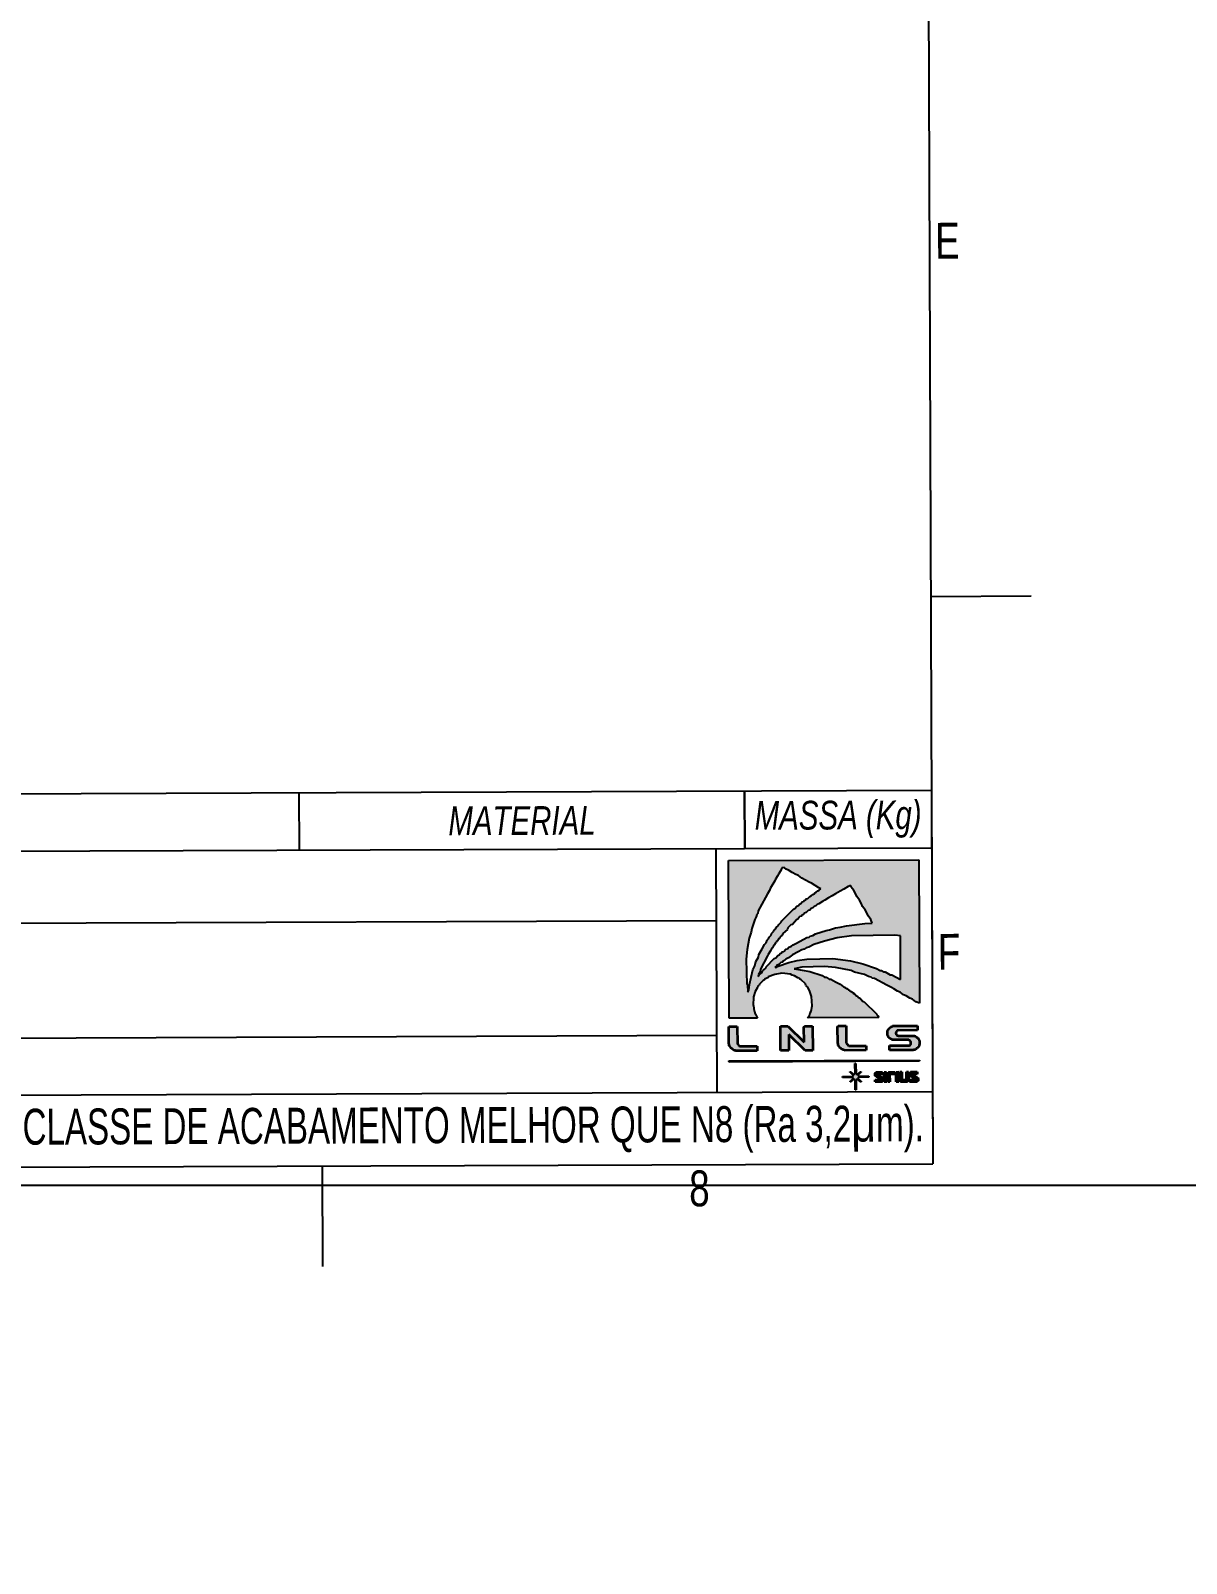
# Model space of a CAD drawing. Header units: millimetres. Extents: x -605 to 8012, y -2292 to 5879.
# Drawn here: x 5875 to 6277, y 1131 to 1665 of the extents above; entities that cross this region are included whole.
import ezdxf
from ezdxf.enums import TextEntityAlignment as Align

# ---------------------------------------------------------------- set-up
doc = ezdxf.new("R2010")
doc.units = ezdxf.units.MM
doc.header["$LTSCALE"] = 5
doc.layers.get('0').update_dxf_attribs({"lineweight": 25})
doc.layers.add('Arestas Tangenstes Visíveis', color=7, linetype='Continuous', lineweight=35)
doc.layers.add('Legenda', color=7, linetype='Continuous', lineweight=25)
for name, color, linetype, lineweight, true_color in [('Dimensão', 7, 'Continuous', 18, 0x006400), ('Legenda Texto', 7, 'Continuous', 25, 0x000080), ('LNLS', 7, 'Continuous', 25, 0x0077bb), ('LNLS-SIRIUS', 9, 'Continuous', 25, 0x808080), ('Texto', 1, 'Continuous', 30, 0xff0000)]:
    doc.layers.add(name, color=color, linetype=linetype, lineweight=lineweight, true_color=true_color)
doc.styles.get("Standard").update_dxf_attribs({"font": 'SwissCL.ttf'})
doc.styles.add('Texto_1_5 - LNLS', font='SwissCL.ttf')
doc.styles.add('Texto_2_5 - LNLS', font='SwissCL.ttf')
doc.styles.add('Texto_2_5_COTA - LNLS', font='SwissCLI.ttf')
doc.styles.add('Texto_4 - LNLS', font='SwissCL.ttf', dxfattribs={"width": 0.85})
doc.dimstyles.new('PADRAO-LNLS', dxfattribs={"dimscale": 5, "dimtxt": 2.5, "dimasz": 2.5, "dimexe": 1, "dimexo": 1, "dimgap": 0.25, "dimtad": 1, "dimdec": 1, "dimrnd": 1e-08, "dimzin": 0, "dimtxsty": 'Texto_2_5_COTA - LNLS', "dimcen": 0.09, "dimdle": 4, "dimclrd": 98, "dimclre": 98, "dimclrt": 1, "dimadec": 1, "dimazin": 0, "dimtfac": 0.6, "dimtdec": 3, "dimtmove": 0, "dimatfit": 3, "dimfxl": 1, "dimtolj": 1, "dimtzin": 0, "dimlwd": 15, "dimlwe": 15, "dimarcsym": 0})

# ---------------------------------------------------------------- blocks, each defined once
blk = doc.blocks.new('Borders A3')
at = {"layer": 'Legenda'}
for p, q in [((410, 287), (410, 10)), ((410, 49.5), (417, 49.5)), ((25, 10), (410, 10)), ((367.5, 10), (367.5, 3))]:
    blk.add_line(p, q, dxfattribs=at)
at = {"layer": 'Legenda', "color": 236, "true_color": 0x800040, "char_height": 2.5, "style": 'Texto_2_5 - LNLS'}
for s, insert, attachment_point in [('E', (410.4, 74.25), 4), ('F', (410.4, 24.75), 4), ('8', (393.75, 9.6), 2)]:
    blk.add_mtext(s, dxfattribs=dict(at, insert=insert, attachment_point=attachment_point))
blk = doc.blocks.new('Title Blocks Legenda_CNPEM_LNLS')
at = {"true_color": 0x0077bb}
h = blk.add_hatch(color=152, dxfattribs=at)
h.paths.add_polyline_path([(235.41, 136.15), (235.8, 136.12), (235.8, 133.07), (235.2, 133.39), (235.09, 133.39), (234.74, 133.6), (234.63, 133.6), (234.49, 133.71), (234.39, 133.71), (234.14, 133.85), (233.18, 134.17), (232.33, 134.38), (231.09, 134.56), (229.28, 134.52), (228.61, 134.42), (228.04, 134.28), (227.3, 134.03), (227.12, 133.92), (227.05, 133.96), (227.16, 133.99), (227.23, 134.1), (227.34, 134.14), (227.48, 134.28), (227.58, 134.31), (227.62, 134.38), (227.73, 134.42), (227.83, 134.52), (228.01, 134.6), (228.29, 134.81), (228.68, 135.02), (228.93, 135.16), (229.11, 135.2), (229.25, 135.3), (229.43, 135.34), (229.78, 135.52), (230.52, 135.76), (231.41, 135.98), (232.4, 136.12)], flags=0)
h.paths.add_polyline_path([(225.92, 133.36), (225.92, 133.46), (226.03, 133.64), (226.06, 133.82), (226.56, 134.74), (226.59, 134.84), (226.77, 135.09), (226.8, 135.2), (226.91, 135.3), (226.95, 135.41), (227.05, 135.52), (227.09, 135.62), (227.16, 135.66), (227.19, 135.76), (227.27, 135.8), (227.3, 135.91), (227.41, 135.98), (227.44, 136.08), (227.58, 136.19), (227.62, 136.3), (227.94, 136.58), (227.97, 136.69), (228.19, 136.9), (228.29, 136.93), (228.58, 137.25), (228.68, 137.29), (228.82, 137.47), (228.93, 137.5), (228.97, 137.57), (229.07, 137.61), (229.14, 137.71), (229.25, 137.75), (229.39, 137.89), (229.5, 137.93), (229.6, 138.03), (229.71, 138.07), (229.82, 138.17), (229.92, 138.21), (230.03, 138.32), (230.13, 138.35), (230.38, 138.53), (230.56, 138.6), (230.81, 138.78), (231.06, 138.92), (231.3, 139.06), (231.62, 139.24), (231.87, 139.38), (232.19, 139.56), (232.37, 139.63), (232.4, 139.52), (232.58, 139.27), (232.72, 139.02), (232.79, 138.85), (232.97, 138.6), (233.11, 138.35), (233.18, 138.17), (233.36, 137.93), (233.5, 137.68), (233.57, 137.5), (233.75, 137.25), (233.85, 137), (233.32, 136.97), (232.05, 136.83), (231.62, 136.72), (231.3, 136.69), (230.88, 136.54), (230.63, 136.51), (229.89, 136.26), (229.71, 136.15), (229.53, 136.12), (229.46, 136.05), (229.28, 136.01), (228.58, 135.62), (228.33, 135.52), (228.22, 135.41), (228.04, 135.34), (227.94, 135.23), (227.83, 135.2), (227.69, 135.06), (227.58, 135.02), (227.55, 134.95), (227.44, 134.91), (227.37, 134.81), (227.27, 134.77), (227.12, 134.6), (227.02, 134.56), (226.45, 133.99), (226.42, 133.89), (226.2, 133.71), (226.17, 133.6), (225.99, 133.46), (225.95, 133.36), (225.88, 133.32)], flags=0)
h.paths.add_polyline_path([(227.73, 140.9), (227.87, 140.79), (228.04, 140.72), (228.29, 140.55), (228.54, 140.41), (228.72, 140.33), (228.97, 140.16), (229.46, 139.87), (229.64, 139.8), (229.89, 139.63), (230.13, 139.48), (230.28, 139.41), (230.17, 139.31), (230.06, 139.27), (229.96, 139.17), (229.85, 139.13), (229.82, 139.06), (229.71, 139.02), (229.6, 138.92), (229.5, 138.88), (229.36, 138.74), (229.25, 138.7), (229.21, 138.63), (229.11, 138.6), (229.07, 138.53), (228.97, 138.49), (228.89, 138.39), (228.79, 138.35), (228.72, 138.24), (228.61, 138.21), (228.47, 138.03), (228.36, 138), (227.55, 137.18), (227.51, 137.08), (227.34, 136.93), (227.3, 136.83), (227.16, 136.72), (227.12, 136.61), (227.02, 136.54), (226.98, 136.44), (226.84, 136.3), (226.8, 136.19), (226.66, 136.05), (226.63, 135.94), (226.52, 135.84), (226.45, 135.66), (226.34, 135.55), (226.17, 135.23), (225.95, 134.84), (225.92, 134.67), (225.74, 134.35), (225.67, 134.06), (225.53, 133.78), (225.28, 132.75), (225.25, 132.36), (225.18, 132.22), (225.14, 132.75), (225.1, 132.75), (225.07, 134.52), (225.14, 135.2), (225.28, 135.98), (225.42, 136.4), (225.46, 136.65), (225.67, 137.29), (225.78, 137.47), (225.81, 137.64), (225.88, 137.71), (225.92, 137.89), (226.42, 138.81), (226.56, 139.06), (226.7, 139.31), (226.77, 139.48), (226.95, 139.73), (227.09, 139.98), (227.12, 140.09), (227.3, 140.33), (227.34, 140.44), (227.51, 140.69), (227.58, 140.87)], flags=0)
h.paths.add_polyline_path([(237.11, 131.41), (236.86, 131.51), (236.62, 131.69), (236.44, 131.76), (236.19, 131.94), (236.01, 132.01), (235.77, 132.19), (235.59, 132.26), (235.34, 132.43), (235.16, 132.51), (234.85, 132.68), (234, 133.14), (233.82, 133.18), (233.75, 133.25), (233.57, 133.29), (233.29, 133.43), (232.61, 133.6), (232.37, 133.71), (231.27, 133.92), (230.52, 133.99), (228.93, 133.96), (228.4, 133.85), (228.43, 133.85), (229.5, 133.64), (230.35, 133.36), (230.52, 133.25), (230.63, 133.25), (230.84, 133.11), (230.95, 133.11), (231.27, 132.93), (231.59, 132.75), (231.83, 132.58), (231.91, 132.58), (231.94, 132.51), (232.01, 132.51), (232.05, 132.43), (232.12, 132.43), (232.15, 132.36), (232.22, 132.36), (232.3, 132.26), (232.37, 132.26), (232.4, 132.19), (232.47, 132.19), (232.54, 132.08), (232.61, 132.08), (232.72, 131.94), (232.79, 131.94), (232.9, 131.8), (232.97, 131.8), (233.18, 131.55), (233.25, 131.55), (234.14, 130.66), (234.17, 130.56), (234.21, 130.56), (234.28, 130.42), (229.32, 130.42), (229.46, 130.59), (229.5, 130.77), (229.57, 130.88), (229.64, 131.27), (229.6, 131.9), (229.46, 132.33), (229.32, 132.58), (229.21, 132.68), (229.18, 132.79), (228.89, 133.07), (228.79, 133.11), (228.75, 133.18), (228.65, 133.21), (228.43, 133.36), (228.26, 133.39), (228.15, 133.46), (227.55, 133.53), (227.05, 133.46), (226.59, 133.29), (226.56, 133.21), (226.38, 133.14), (226.34, 133.07), (226.24, 133.04), (225.99, 132.79), (225.95, 132.68), (225.88, 132.65), (225.85, 132.54), (225.67, 132.26), (225.56, 131.9), (225.53, 131.3), (225.56, 131.3), (225.6, 130.91), (225.64, 130.91), (225.67, 130.7), (225.71, 130.7), (225.83, 130.42), (223.86, 130.42), (223.86, 141.4), (237.11, 141.4)])
for points in [[(224.43, 128.64), (224.47, 128.64), (224.47, 128.57), (224.5, 128.57), (224.5, 128.54), (224.54, 128.54), (224.54, 128.5), (224.61, 128.5), (224.61, 128.47), (225.81, 128.47), (225.81, 128.15), (224.29, 128.15), (224.29, 128.18), (224.18, 128.18), (224.18, 128.22), (224.11, 128.22), (224.11, 128.26), (224.08, 128.26), (224.08, 128.29), (224.01, 128.29), (224.01, 128.33), (223.97, 128.33), (223.97, 128.4), (223.94, 128.4), (223.94, 128.43), (223.9, 128.43), (223.9, 128.5), (223.86, 128.5), (223.86, 128.64), (223.83, 128.64), (223.83, 129.81), (223.86, 129.81), (223.86, 129.85), (224.43, 129.85)], [(229.67, 128.15), (229.14, 128.15), (228.01, 129.28), (228.01, 128.15), (227.44, 128.15), (227.44, 129.85), (227.94, 129.85), (229.07, 128.72), (229.07, 129.81), (229.11, 129.81), (229.11, 129.85), (229.67, 129.85)], [(232.01, 128.64), (232.05, 128.64), (232.05, 128.57), (232.08, 128.57), (232.08, 128.54), (232.12, 128.54), (232.12, 128.5), (232.19, 128.5), (232.19, 128.47), (233.39, 128.47), (233.39, 128.15), (231.87, 128.15), (231.87, 128.18), (231.76, 128.18), (231.76, 128.22), (231.69, 128.22), (231.69, 128.26), (231.66, 128.26), (231.66, 128.29), (231.59, 128.29), (231.59, 128.33), (231.55, 128.33), (231.55, 128.4), (231.52, 128.4), (231.52, 128.43), (231.48, 128.43), (231.48, 128.5), (231.45, 128.5), (231.45, 128.64), (231.41, 128.64), (231.41, 129.81), (231.45, 129.81), (231.45, 129.85), (232.01, 129.85)], [(236.97, 129.53), (235.55, 129.53), (235.55, 129.49), (235.52, 129.49), (235.52, 129.46), (235.48, 129.46), (235.48, 129.39), (235.45, 129.39), (235.45, 129.28), (235.48, 129.28), (235.48, 129.21), (235.52, 129.21), (235.52, 129.18), (235.63, 129.18), (235.63, 129.14), (236.79, 129.14), (236.79, 129.11), (236.86, 129.11), (236.86, 129.07), (236.9, 129.07), (236.9, 129.03), (236.97, 129.03), (236.97, 129), (237.01, 129), (237.01, 128.93), (237.04, 128.93), (237.04, 128.86), (237.08, 128.86), (237.08, 128.79), (237.11, 128.79), (237.11, 128.54), (237.08, 128.54), (237.08, 128.43), (237.04, 128.43), (237.04, 128.36), (237.01, 128.36), (237.01, 128.33), (236.97, 128.33), (236.97, 128.29), (236.94, 128.29), (236.94, 128.26), (236.86, 128.26), (236.86, 128.22), (236.83, 128.22), (236.83, 128.18), (236.69, 128.18), (236.69, 128.15), (235.02, 128.15), (235.02, 128.47), (236.4, 128.47), (236.4, 128.5), (236.48, 128.5), (236.48, 128.54), (236.51, 128.54), (236.51, 128.75), (236.48, 128.75), (236.48, 128.79), (236.44, 128.79), (236.44, 128.82), (236.37, 128.82), (236.37, 128.86), (235.2, 128.86), (235.2, 128.89), (235.13, 128.89), (235.13, 128.93), (235.06, 128.93), (235.06, 128.96), (235.02, 128.96), (235.02, 129), (234.99, 129), (234.99, 129.03), (234.95, 129.03), (234.95, 129.11), (234.92, 129.11), (234.92, 129.18), (234.88, 129.18), (234.88, 129.53), (234.92, 129.53), (234.92, 129.6), (234.95, 129.6), (234.95, 129.64), (234.99, 129.64), (234.99, 129.67), (235.02, 129.67), (235.02, 129.71), (235.06, 129.71), (235.06, 129.74), (235.09, 129.74), (235.09, 129.78), (235.16, 129.78), (235.16, 129.81), (235.24, 129.81), (235.24, 129.85), (236.97, 129.85)], [(234.53, 126.48), (234.14, 126.48), (234.14, 126.45), (234.21, 126.45), (234.21, 126.41), (234.24, 126.41), (234.24, 126.38), (234.31, 126.38), (234.31, 126.34), (234.39, 126.34), (234.39, 126.31), (234.42, 126.31), (234.42, 126.27), (234.49, 126.27), (234.49, 126.24), (234.56, 126.24), (234.56, 126.17), (234.6, 126.17), (234.6, 126.02), (234.56, 126.02), (234.56, 125.99), (234.53, 125.99), (234.53, 125.95), (234, 125.95), (234, 126.09), (234.42, 126.09), (234.42, 126.13), (234.35, 126.13), (234.35, 126.17), (234.31, 126.17), (234.31, 126.2), (234.24, 126.2), (234.24, 126.24), (234.17, 126.24), (234.17, 126.27), (234.14, 126.27), (234.14, 126.31), (234.07, 126.31), (234.07, 126.34), (234.03, 126.34), (234.03, 126.38), (234, 126.38), (234, 126.55), (234.03, 126.55), (234.03, 126.59), (234.07, 126.59), (234.07, 126.63), (234.53, 126.63)], [(234.81, 125.95), (234.63, 125.95), (234.63, 126.63), (234.81, 126.63)], [(235.41, 126.48), (235.02, 126.48), (235.02, 125.95), (234.88, 125.95), (234.88, 126.55), (234.92, 126.55), (234.92, 126.59), (234.95, 126.59), (234.95, 126.63), (235.41, 126.63)], [(235.66, 125.95), (235.48, 125.95), (235.48, 126.63), (235.66, 126.63)], [(236.33, 126.02), (236.3, 126.02), (236.3, 125.99), (236.26, 125.99), (236.26, 125.95), (235.77, 125.95), (235.77, 125.99), (235.73, 125.99), (235.73, 126.63), (235.87, 126.63), (235.87, 126.09), (236.19, 126.09), (236.19, 126.63), (236.33, 126.63)], [(236.94, 126.48), (236.55, 126.48), (236.55, 126.45), (236.58, 126.45), (236.58, 126.41), (236.65, 126.41), (236.65, 126.38), (236.72, 126.38), (236.72, 126.34), (236.79, 126.34), (236.79, 126.31), (236.83, 126.31), (236.83, 126.27), (236.9, 126.27), (236.9, 126.24), (236.97, 126.24), (236.97, 126.17), (237.01, 126.17), (237.01, 126.02), (236.97, 126.02), (236.97, 125.99), (236.94, 125.99), (236.94, 125.95), (236.4, 125.95), (236.4, 126.09), (236.83, 126.09), (236.83, 126.13), (236.79, 126.13), (236.79, 126.17), (236.72, 126.17), (236.72, 126.2), (236.65, 126.2), (236.65, 126.24), (236.58, 126.24), (236.58, 126.27), (236.55, 126.27), (236.55, 126.31), (236.48, 126.31), (236.48, 126.34), (236.44, 126.34), (236.44, 126.38), (236.4, 126.38), (236.4, 126.55), (236.44, 126.55), (236.44, 126.59), (236.48, 126.59), (236.48, 126.63), (236.94, 126.63)]]:
    blk.add_hatch(color=256).paths.add_polyline_path(points)
at = {"true_color": 0x848484}
blk.add_hatch(color=252, dxfattribs=at).paths.add_polyline_path([(237.11, 127.4), (237.08, 127.4), (237.08, 127.37), (223.86, 127.37), (223.86, 127.4), (223.83, 127.4), (223.83, 127.44), (237.11, 127.44)])
at = {"true_color": 0x0077bb}
blk.add_hatch(color=152, dxfattribs=at).paths.add_polyline_path([(232.68, 127.23), (232.68, 126.48), (232.83, 126.48), (232.83, 126.52), (232.86, 126.52), (232.86, 126.55), (232.9, 126.55), (232.9, 126.59), (232.93, 126.59), (232.93, 126.63), (232.97, 126.63), (232.97, 126.66), (233.04, 126.66), (233.04, 126.63), (233, 126.63), (233, 126.59), (232.97, 126.59), (232.97, 126.55), (232.93, 126.55), (232.93, 126.52), (232.9, 126.52), (232.9, 126.48), (232.86, 126.48), (232.86, 126.45), (232.83, 126.45), (232.83, 126.34), (233.57, 126.34), (233.57, 126.27), (232.83, 126.27), (232.83, 126.17), (232.86, 126.17), (232.86, 126.13), (232.9, 126.13), (232.9, 126.09), (232.93, 126.09), (232.93, 126.06), (232.97, 126.06), (232.97, 126.02), (233, 126.02), (233, 125.99), (233.04, 125.99), (233.04, 125.95), (232.97, 125.95), (232.97, 125.99), (232.93, 125.99), (232.93, 126.02), (232.9, 126.02), (232.9, 126.06), (232.86, 126.06), (232.86, 126.09), (232.83, 126.09), (232.83, 126.13), (232.68, 126.13), (232.68, 125.39), (232.61, 125.39), (232.61, 126.13), (232.47, 126.13), (232.47, 126.09), (232.44, 126.09), (232.44, 126.06), (232.4, 126.06), (232.4, 126.02), (232.37, 126.02), (232.37, 125.99), (232.33, 125.99), (232.33, 125.95), (232.26, 125.95), (232.26, 125.99), (232.3, 125.99), (232.3, 126.02), (232.33, 126.02), (232.33, 126.06), (232.37, 126.06), (232.37, 126.09), (232.4, 126.09), (232.4, 126.13), (232.44, 126.13), (232.44, 126.17), (232.47, 126.17), (232.47, 126.27), (231.73, 126.27), (231.73, 126.34), (232.47, 126.34), (232.47, 126.45), (232.44, 126.45), (232.44, 126.48), (232.4, 126.48), (232.4, 126.52), (232.37, 126.52), (232.37, 126.55), (232.33, 126.55), (232.33, 126.59), (232.3, 126.59), (232.3, 126.63), (232.26, 126.63), (232.26, 126.66), (232.33, 126.66), (232.33, 126.63), (232.37, 126.63), (232.37, 126.59), (232.4, 126.59), (232.4, 126.55), (232.44, 126.55), (232.44, 126.52), (232.47, 126.52), (232.47, 126.48), (232.61, 126.48), (232.61, 127.23)])
at = {"layer": 'Arestas Tangenstes Visíveis'}
for p, q in [((223.83, 128.64), (223.83, 129.81)), ((223.83, 129.81), (223.86, 129.81)), ((223.86, 129.81), (223.86, 129.85)), ((223.86, 129.85), (224.43, 129.85)), ((224.43, 129.85), (224.43, 128.64)), ((227.44, 128.15), (227.44, 129.85)), ((227.44, 129.85), (227.94, 129.85)), ((227.94, 129.85), (229.07, 128.72)), ((229.14, 128.15), (228.01, 129.28)), ((228.01, 129.28), (228.01, 128.15)), ((229.07, 128.72), (229.07, 129.81)), ((229.07, 129.81), (229.11, 129.81)), ((229.11, 129.81), (229.11, 129.85)), ((229.11, 129.85), (229.67, 129.85)), ((229.67, 129.85), (229.67, 128.15)), ((231.41, 128.64), (231.41, 129.81)), ((231.41, 129.81), (231.45, 129.81)), ((231.45, 129.81), (231.45, 129.85)), ((231.45, 129.85), (232.01, 129.85)), ((232.01, 129.85), (232.01, 128.64)), ((234.88, 129.18), (234.88, 129.53)), ((234.88, 129.53), (234.92, 129.53)), ((234.92, 129.18), (234.88, 129.18)), ((234.92, 129.53), (234.92, 129.6)), ((234.92, 129.6), (234.95, 129.6)), ((234.92, 129.11), (234.92, 129.18)), ((234.95, 129.6), (234.95, 129.64)), ((234.95, 129.64), (234.99, 129.64)), ((234.99, 129.64), (234.99, 129.67)), ((234.99, 129.67), (235.02, 129.67)), ((235.02, 129.67), (235.02, 129.71)), ((235.02, 129.71), (235.06, 129.71)), ((235.06, 129.71), (235.06, 129.74)), ((235.06, 129.74), (235.09, 129.74)), ((235.09, 129.74), (235.09, 129.78)), ((235.09, 129.78), (235.16, 129.78)), ((235.16, 129.78), (235.16, 129.81)), ((235.16, 129.81), (235.24, 129.81)), ((235.24, 129.81), (235.24, 129.85)), ((235.24, 129.85), (236.97, 129.85)), ((235.48, 129.39), (235.45, 129.39)), ((235.45, 129.39), (235.45, 129.28)), ((235.45, 129.28), (235.48, 129.28)), ((235.52, 129.46), (235.48, 129.46)), ((235.48, 129.46), (235.48, 129.39)), ((235.48, 129.28), (235.48, 129.21)), ((235.48, 129.21), (235.52, 129.21)), ((235.55, 129.49), (235.52, 129.49)), ((235.52, 129.49), (235.52, 129.46)), ((235.52, 129.21), (235.52, 129.18)), ((235.52, 129.18), (235.63, 129.18)), ((236.97, 129.53), (235.55, 129.53)), ((235.55, 129.53), (235.55, 129.49)), ((235.63, 129.18), (235.63, 129.14)), ((235.63, 129.14), (236.79, 129.14)), ((236.79, 129.14), (236.79, 129.11)), ((236.97, 129.85), (236.97, 129.53)), ((223.86, 128.64), (223.83, 128.64)), ((223.86, 128.5), (223.86, 128.64)), ((223.9, 128.5), (223.86, 128.5)), ((223.9, 128.43), (223.9, 128.5)), ((223.94, 128.43), (223.9, 128.43)), ((223.94, 128.4), (223.94, 128.43)), ((223.97, 128.4), (223.94, 128.4)), ((223.97, 128.33), (223.97, 128.4)), ((224.01, 128.33), (223.97, 128.33)), ((224.01, 128.29), (224.01, 128.33)), ((224.08, 128.29), (224.01, 128.29)), ((224.08, 128.26), (224.08, 128.29)), ((224.11, 128.26), (224.08, 128.26)), ((224.11, 128.22), (224.11, 128.26)), ((224.18, 128.22), (224.11, 128.22)), ((224.18, 128.18), (224.18, 128.22)), ((224.29, 128.18), (224.18, 128.18)), ((224.29, 128.15), (224.29, 128.18)), ((225.81, 128.15), (224.29, 128.15)), ((224.43, 128.64), (224.47, 128.64)), ((224.47, 128.64), (224.47, 128.57)), ((224.47, 128.57), (224.5, 128.57)), ((224.5, 128.57), (224.5, 128.54)), ((224.5, 128.54), (224.54, 128.54)), ((224.54, 128.54), (224.54, 128.5)), ((224.54, 128.5), (224.61, 128.5)), ((224.61, 128.5), (224.61, 128.47)), ((224.61, 128.47), (225.81, 128.47)), ((225.81, 128.47), (225.81, 128.15)), ((228.01, 128.15), (227.44, 128.15)), ((229.67, 128.15), (229.14, 128.15)), ((231.45, 128.64), (231.41, 128.64)), ((231.45, 128.5), (231.45, 128.64)), ((231.48, 128.5), (231.45, 128.5)), ((231.48, 128.43), (231.48, 128.5)), ((231.52, 128.43), (231.48, 128.43)), ((231.52, 128.4), (231.52, 128.43)), ((231.55, 128.4), (231.52, 128.4)), ((231.55, 128.33), (231.55, 128.4)), ((231.59, 128.33), (231.55, 128.33)), ((231.59, 128.29), (231.59, 128.33)), ((231.66, 128.29), (231.59, 128.29)), ((231.66, 128.26), (231.66, 128.29)), ((231.69, 128.26), (231.66, 128.26)), ((231.69, 128.22), (231.69, 128.26)), ((231.76, 128.22), (231.69, 128.22)), ((231.76, 128.18), (231.76, 128.22)), ((231.87, 128.18), (231.76, 128.18)), ((231.87, 128.15), (231.87, 128.18)), ((233.39, 128.15), (231.87, 128.15)), ((232.01, 128.64), (232.05, 128.64)), ((232.05, 128.64), (232.05, 128.57)), ((232.05, 128.57), (232.08, 128.57)), ((232.08, 128.57), (232.08, 128.54)), ((232.08, 128.54), (232.12, 128.54)), ((232.12, 128.54), (232.12, 128.5)), ((232.12, 128.5), (232.19, 128.5)), ((232.19, 128.5), (232.19, 128.47)), ((232.19, 128.47), (233.39, 128.47)), ((233.39, 128.47), (233.39, 128.15)), ((234.95, 129.11), (234.92, 129.11)), ((234.95, 129.03), (234.95, 129.11)), ((234.99, 129.03), (234.95, 129.03)), ((234.99, 129), (234.99, 129.03)), ((235.02, 129), (234.99, 129)), ((235.02, 128.96), (235.02, 129)), ((235.06, 128.96), (235.02, 128.96)), ((235.02, 128.15), (235.02, 128.47)), ((235.02, 128.47), (236.4, 128.47)), ((236.69, 128.15), (235.02, 128.15)), ((235.06, 128.93), (235.06, 128.96)), ((235.13, 128.93), (235.06, 128.93)), ((235.13, 128.89), (235.13, 128.93)), ((235.2, 128.89), (235.13, 128.89)), ((235.2, 128.86), (235.2, 128.89)), ((236.37, 128.86), (235.2, 128.86)), ((236.37, 128.82), (236.37, 128.86)), ((236.44, 128.82), (236.37, 128.82)), ((236.4, 128.47), (236.4, 128.5)), ((236.4, 128.5), (236.48, 128.5)), ((236.44, 128.79), (236.44, 128.82)), ((236.48, 128.79), (236.44, 128.79)), ((236.48, 128.75), (236.48, 128.79)), ((236.51, 128.75), (236.48, 128.75)), ((236.48, 128.5), (236.48, 128.54)), ((236.48, 128.54), (236.51, 128.54)), ((236.51, 128.54), (236.51, 128.75)), ((236.83, 128.18), (236.69, 128.18)), ((236.69, 128.18), (236.69, 128.15)), ((236.79, 129.11), (236.86, 129.11)), ((236.86, 128.22), (236.83, 128.22)), ((236.83, 128.22), (236.83, 128.18)), ((236.86, 129.11), (236.86, 129.07)), ((236.86, 129.07), (236.9, 129.07)), ((236.94, 128.26), (236.86, 128.26)), ((236.86, 128.26), (236.86, 128.22)), ((236.9, 129.07), (236.9, 129.03)), ((236.9, 129.03), (236.97, 129.03)), ((236.97, 128.29), (236.94, 128.29)), ((236.94, 128.29), (236.94, 128.26)), ((236.97, 129.03), (236.97, 129)), ((236.97, 129), (237.01, 129)), ((237.01, 128.33), (236.97, 128.33)), ((236.97, 128.33), (236.97, 128.29)), ((237.01, 129), (237.01, 128.93)), ((237.01, 128.93), (237.04, 128.93)), ((237.04, 128.36), (237.01, 128.36)), ((237.01, 128.36), (237.01, 128.33)), ((237.04, 128.93), (237.04, 128.86)), ((237.04, 128.86), (237.08, 128.86)), ((237.08, 128.43), (237.04, 128.43)), ((237.04, 128.43), (237.04, 128.36)), ((237.08, 128.86), (237.08, 128.79)), ((237.08, 128.79), (237.11, 128.79)), ((237.11, 128.54), (237.08, 128.54)), ((237.08, 128.54), (237.08, 128.43)), ((237.11, 128.79), (237.11, 128.54)), ((234, 126.38), (234, 126.55)), ((234, 126.55), (234.03, 126.55)), ((234.03, 126.38), (234, 126.38)), ((234, 125.95), (234, 126.09)), ((234, 126.09), (234.42, 126.09)), ((234.53, 125.95), (234, 125.95)), ((234.03, 126.55), (234.03, 126.59)), ((234.03, 126.59), (234.07, 126.59)), ((234.03, 126.34), (234.03, 126.38)), ((234.07, 126.34), (234.03, 126.34)), ((234.07, 126.59), (234.07, 126.63)), ((234.07, 126.63), (234.53, 126.63)), ((234.07, 126.31), (234.07, 126.34)), ((234.14, 126.31), (234.07, 126.31)), ((234.53, 126.48), (234.14, 126.48)), ((234.14, 126.48), (234.14, 126.45)), ((234.14, 126.45), (234.21, 126.45)), ((234.14, 126.27), (234.14, 126.31)), ((234.17, 126.27), (234.14, 126.27)), ((234.17, 126.24), (234.17, 126.27)), ((234.24, 126.24), (234.17, 126.24)), ((234.21, 126.45), (234.21, 126.41)), ((234.21, 126.41), (234.24, 126.41)), ((234.24, 126.41), (234.24, 126.38)), ((234.24, 126.38), (234.31, 126.38)), ((234.24, 126.2), (234.24, 126.24)), ((234.31, 126.2), (234.24, 126.2)), ((234.31, 126.38), (234.31, 126.34)), ((234.31, 126.34), (234.39, 126.34)), ((234.31, 126.17), (234.31, 126.2)), ((234.35, 126.17), (234.31, 126.17)), ((234.35, 126.13), (234.35, 126.17)), ((234.42, 126.13), (234.35, 126.13)), ((234.39, 126.34), (234.39, 126.31)), ((234.39, 126.31), (234.42, 126.31)), ((234.42, 126.31), (234.42, 126.27)), ((234.42, 126.27), (234.49, 126.27)), ((234.42, 126.09), (234.42, 126.13)), ((234.49, 126.27), (234.49, 126.24)), ((234.49, 126.24), (234.56, 126.24)), ((234.53, 126.63), (234.53, 126.48)), ((234.56, 125.99), (234.53, 125.99)), ((234.53, 125.99), (234.53, 125.95)), ((234.56, 126.24), (234.56, 126.17)), ((234.56, 126.17), (234.6, 126.17)), ((234.6, 126.02), (234.56, 126.02)), ((234.56, 126.02), (234.56, 125.99)), ((234.6, 126.17), (234.6, 126.02)), ((234.63, 125.95), (234.63, 126.63)), ((234.63, 126.63), (234.81, 126.63)), ((234.81, 125.95), (234.63, 125.95)), ((234.81, 126.63), (234.81, 125.95)), ((234.88, 125.95), (234.88, 126.55)), ((234.88, 126.55), (234.92, 126.55)), ((235.02, 125.95), (234.88, 125.95)), ((234.92, 126.55), (234.92, 126.59)), ((234.92, 126.59), (234.95, 126.59)), ((234.95, 126.59), (234.95, 126.63)), ((234.95, 126.63), (235.41, 126.63)), ((235.41, 126.48), (235.02, 126.48)), ((235.02, 126.48), (235.02, 125.95)), ((235.41, 126.63), (235.41, 126.48)), ((235.48, 125.95), (235.48, 126.63)), ((235.48, 126.63), (235.66, 126.63)), ((235.66, 125.95), (235.48, 125.95)), ((235.66, 126.63), (235.66, 125.95)), ((235.73, 125.99), (235.73, 126.63)), ((235.73, 126.63), (235.87, 126.63)), ((235.77, 125.99), (235.73, 125.99)), ((235.77, 125.95), (235.77, 125.99)), ((236.26, 125.95), (235.77, 125.95)), ((235.87, 126.63), (235.87, 126.09)), ((235.87, 126.09), (236.19, 126.09)), ((236.19, 126.09), (236.19, 126.63)), ((236.19, 126.63), (236.33, 126.63)), ((236.3, 125.99), (236.26, 125.99)), ((236.26, 125.99), (236.26, 125.95)), ((236.33, 126.02), (236.3, 126.02)), ((236.3, 126.02), (236.3, 125.99)), ((236.33, 126.63), (236.33, 126.02)), ((236.4, 126.38), (236.4, 126.55)), ((236.4, 126.55), (236.44, 126.55)), ((236.44, 126.38), (236.4, 126.38)), ((236.4, 125.95), (236.4, 126.09)), ((236.4, 126.09), (236.83, 126.09)), ((236.94, 125.95), (236.4, 125.95)), ((236.44, 126.55), (236.44, 126.59)), ((236.44, 126.59), (236.48, 126.59)), ((236.44, 126.34), (236.44, 126.38)), ((236.48, 126.34), (236.44, 126.34)), ((236.48, 126.59), (236.48, 126.63)), ((236.48, 126.63), (236.94, 126.63)), ((236.48, 126.31), (236.48, 126.34)), ((236.55, 126.31), (236.48, 126.31)), ((236.94, 126.48), (236.55, 126.48)), ((236.55, 126.48), (236.55, 126.45)), ((236.55, 126.45), (236.58, 126.45)), ((236.55, 126.27), (236.55, 126.31)), ((236.58, 126.27), (236.55, 126.27)), ((236.58, 126.45), (236.58, 126.41)), ((236.58, 126.41), (236.65, 126.41)), ((236.58, 126.24), (236.58, 126.27)), ((236.65, 126.24), (236.58, 126.24)), ((236.65, 126.41), (236.65, 126.38)), ((236.65, 126.38), (236.72, 126.38)), ((236.65, 126.2), (236.65, 126.24)), ((236.72, 126.2), (236.65, 126.2)), ((236.72, 126.38), (236.72, 126.34)), ((236.72, 126.34), (236.79, 126.34)), ((236.72, 126.17), (236.72, 126.2)), ((236.79, 126.17), (236.72, 126.17)), ((236.79, 126.34), (236.79, 126.31)), ((236.79, 126.31), (236.83, 126.31)), ((236.79, 126.13), (236.79, 126.17)), ((236.83, 126.13), (236.79, 126.13)), ((236.83, 126.31), (236.83, 126.27)), ((236.83, 126.27), (236.9, 126.27)), ((236.83, 126.09), (236.83, 126.13)), ((236.9, 126.27), (236.9, 126.24)), ((236.9, 126.24), (236.97, 126.24)), ((236.94, 126.63), (236.94, 126.48)), ((236.97, 125.99), (236.94, 125.99)), ((236.94, 125.99), (236.94, 125.95)), ((236.97, 126.24), (236.97, 126.17)), ((236.97, 126.17), (237.01, 126.17)), ((237.01, 126.02), (236.97, 126.02)), ((236.97, 126.02), (236.97, 125.99)), ((237.01, 126.17), (237.01, 126.02))]:
    blk.add_line(p, q, dxfattribs=at)
at = {"layer": 'Legenda'}
for p, q in [((55, 146.23), (238, 146.23)), ((194, 142.23), (194, 146.23)), ((225, 142.23), (225, 146.23)), ((225, 146.23), (225, 142.23)), ((238, 146.23), (238, 120.23)), ((55, 142.23), (238, 142.23)), ((223, 125.23), (223, 142.23)), ((55, 137.23), (223, 137.23)), ((55, 129.23), (223, 129.23)), ((238, 125.23), (55, 125.23)), ((55, 120.23), (238, 120.23))]:
    blk.add_line(p, q, dxfattribs=at)
at = {"layer": 'LNLS'}
for p, q in [((223.86, 130.42), (223.86, 141.4)), ((223.86, 141.4), (237.11, 141.4)), ((227.58, 140.87), (227.51, 140.69)), ((227.73, 140.9), (227.58, 140.87)), ((227.87, 140.79), (227.73, 140.9)), ((237.11, 141.4), (237.11, 131.41)), ((227.09, 139.98), (226.95, 139.73)), ((227.12, 140.09), (227.09, 139.98)), ((227.3, 140.33), (227.12, 140.09)), ((227.34, 140.44), (227.3, 140.33)), ((227.51, 140.69), (227.34, 140.44)), ((228.04, 140.72), (227.87, 140.79)), ((228.29, 140.55), (228.04, 140.72)), ((228.54, 140.41), (228.29, 140.55)), ((228.72, 140.33), (228.54, 140.41)), ((228.97, 140.16), (228.72, 140.33)), ((229.21, 140.02), (228.97, 140.16)), ((229.46, 139.87), (229.21, 140.02)), ((229.64, 139.8), (229.46, 139.87)), ((229.89, 139.63), (229.64, 139.8)), ((226.42, 138.81), (225.92, 137.89)), ((226.56, 139.06), (226.42, 138.81)), ((226.7, 139.31), (226.56, 139.06)), ((226.77, 139.48), (226.7, 139.31)), ((226.95, 139.73), (226.77, 139.48)), ((229.25, 138.7), (229.36, 138.74)), ((229.36, 138.74), (229.5, 138.88)), ((229.5, 138.88), (229.6, 138.92)), ((229.6, 138.92), (229.71, 139.02)), ((229.71, 139.02), (229.82, 139.06)), ((229.82, 139.06), (229.85, 139.13)), ((229.85, 139.13), (229.96, 139.17)), ((230.13, 139.48), (229.89, 139.63)), ((229.96, 139.17), (230.06, 139.27)), ((230.06, 139.27), (230.17, 139.31)), ((230.28, 139.41), (230.13, 139.48)), ((230.17, 139.31), (230.28, 139.41)), ((230.81, 138.78), (230.56, 138.6)), ((231.06, 138.92), (230.81, 138.78)), ((231.3, 139.06), (231.06, 138.92)), ((231.62, 139.24), (231.3, 139.06)), ((231.87, 139.38), (231.62, 139.24)), ((232.19, 139.56), (231.87, 139.38)), ((232.37, 139.63), (232.19, 139.56)), ((232.4, 139.52), (232.37, 139.63)), ((232.58, 139.27), (232.4, 139.52)), ((232.72, 139.02), (232.58, 139.27)), ((232.79, 138.85), (232.72, 139.02)), ((232.97, 138.6), (232.79, 138.85)), ((225.88, 137.71), (225.81, 137.64)), ((225.92, 137.89), (225.88, 137.71)), ((227.55, 137.18), (228.36, 138)), ((228.36, 138), (228.47, 138.03)), ((228.47, 138.03), (228.61, 138.21)), ((228.61, 138.21), (228.72, 138.24)), ((228.72, 138.24), (228.79, 138.35)), ((228.79, 138.35), (228.89, 138.39)), ((228.89, 138.39), (228.97, 138.49)), ((228.97, 138.49), (229.07, 138.53)), ((229.07, 138.53), (229.11, 138.6)), ((229.14, 137.71), (229.07, 137.61)), ((229.11, 138.6), (229.21, 138.63)), ((229.25, 137.75), (229.14, 137.71)), ((229.21, 138.63), (229.25, 138.7)), ((229.39, 137.89), (229.25, 137.75)), ((229.5, 137.93), (229.39, 137.89)), ((229.6, 138.03), (229.5, 137.93)), ((229.71, 138.07), (229.6, 138.03)), ((229.82, 138.17), (229.71, 138.07)), ((229.92, 138.21), (229.82, 138.17)), ((230.03, 138.32), (229.92, 138.21)), ((230.13, 138.35), (230.03, 138.32)), ((230.38, 138.53), (230.13, 138.35)), ((230.56, 138.6), (230.38, 138.53)), ((233.11, 138.35), (232.97, 138.6)), ((233.18, 138.17), (233.11, 138.35)), ((233.36, 137.93), (233.18, 138.17)), ((233.5, 137.68), (233.36, 137.93)), ((233.57, 137.5), (233.5, 137.68)), ((225.46, 136.65), (225.42, 136.4)), ((225.67, 137.29), (225.46, 136.65)), ((225.78, 137.47), (225.67, 137.29)), ((225.81, 137.64), (225.78, 137.47)), ((227.02, 136.54), (227.12, 136.61)), ((227.12, 136.61), (227.16, 136.72)), ((227.16, 136.72), (227.3, 136.83)), ((227.3, 136.83), (227.34, 136.93)), ((227.34, 136.93), (227.51, 137.08)), ((227.51, 137.08), (227.55, 137.18)), ((227.94, 136.58), (227.62, 136.3)), ((227.97, 136.69), (227.94, 136.58)), ((228.19, 136.9), (227.97, 136.69)), ((228.29, 136.93), (228.19, 136.9)), ((228.58, 137.25), (228.29, 136.93)), ((228.68, 137.29), (228.58, 137.25)), ((228.82, 137.47), (228.68, 137.29)), ((228.93, 137.5), (228.82, 137.47)), ((228.97, 137.57), (228.93, 137.5)), ((229.07, 137.61), (228.97, 137.57)), ((230.88, 136.54), (231.3, 136.69)), ((231.3, 136.69), (231.62, 136.72)), ((231.62, 136.72), (232.05, 136.83)), ((232.05, 136.83), (233.32, 136.97)), ((233.32, 136.97), (233.85, 137)), ((233.75, 137.25), (233.57, 137.5)), ((233.85, 137), (233.75, 137.25)), ((225.28, 135.98), (225.14, 135.2)), ((225.42, 136.4), (225.28, 135.98)), ((226.17, 135.23), (226.34, 135.55)), ((226.34, 135.55), (226.45, 135.66)), ((226.45, 135.66), (226.52, 135.84)), ((226.52, 135.84), (226.63, 135.94)), ((226.63, 135.94), (226.66, 136.05)), ((226.66, 136.05), (226.8, 136.19)), ((226.8, 136.19), (226.84, 136.3)), ((226.84, 136.3), (226.98, 136.44)), ((227.05, 135.52), (226.95, 135.41)), ((226.98, 136.44), (227.02, 136.54)), ((227.09, 135.62), (227.05, 135.52)), ((227.16, 135.66), (227.09, 135.62)), ((227.19, 135.76), (227.16, 135.66)), ((227.27, 135.8), (227.19, 135.76)), ((227.3, 135.91), (227.27, 135.8)), ((227.41, 135.98), (227.3, 135.91)), ((227.44, 136.08), (227.41, 135.98)), ((227.58, 136.19), (227.44, 136.08)), ((227.62, 136.3), (227.58, 136.19)), ((228.22, 135.41), (228.33, 135.52)), ((228.33, 135.52), (228.58, 135.62)), ((228.58, 135.62), (229.28, 136.01)), ((229.28, 136.01), (229.46, 136.05)), ((229.78, 135.52), (229.43, 135.34)), ((229.46, 136.05), (229.53, 136.12)), ((229.53, 136.12), (229.71, 136.15)), ((229.71, 136.15), (229.89, 136.26)), ((230.52, 135.76), (229.78, 135.52)), ((229.89, 136.26), (230.63, 136.51)), ((231.41, 135.98), (230.52, 135.76)), ((230.63, 136.51), (230.88, 136.54)), ((232.4, 136.12), (231.41, 135.98)), ((235.41, 136.15), (232.4, 136.12)), ((235.8, 136.12), (235.41, 136.15)), ((235.8, 133.07), (235.8, 136.12)), ((225.14, 135.2), (225.07, 134.52)), ((225.07, 134.52), (225.1, 132.75)), ((225.74, 134.35), (225.92, 134.67)), ((225.92, 134.67), (225.95, 134.84)), ((225.95, 134.84), (226.17, 135.23)), ((226.56, 134.74), (226.06, 133.82)), ((226.45, 133.99), (227.02, 134.56)), ((226.59, 134.84), (226.56, 134.74)), ((226.77, 135.09), (226.59, 134.84)), ((226.8, 135.2), (226.77, 135.09)), ((226.91, 135.3), (226.8, 135.2)), ((226.95, 135.41), (226.91, 135.3)), ((227.02, 134.56), (227.12, 134.6)), ((227.12, 134.6), (227.27, 134.77)), ((227.27, 134.77), (227.37, 134.81)), ((227.37, 134.81), (227.44, 134.91)), ((227.44, 134.91), (227.55, 134.95)), ((227.55, 134.95), (227.58, 135.02)), ((227.58, 135.02), (227.69, 135.06)), ((227.69, 135.06), (227.83, 135.2)), ((227.83, 134.52), (227.73, 134.42)), ((227.83, 135.2), (227.94, 135.23)), ((228.01, 134.6), (227.83, 134.52)), ((227.94, 135.23), (228.04, 135.34)), ((228.29, 134.81), (228.01, 134.6)), ((228.04, 135.34), (228.22, 135.41)), ((228.68, 135.02), (228.29, 134.81)), ((228.61, 134.42), (229.28, 134.52)), ((228.93, 135.16), (228.68, 135.02)), ((229.11, 135.2), (228.93, 135.16)), ((229.25, 135.3), (229.11, 135.2)), ((229.43, 135.34), (229.25, 135.3)), ((229.28, 134.52), (231.09, 134.56)), ((231.09, 134.56), (232.33, 134.38)), ((225.28, 132.75), (225.53, 133.78)), ((225.53, 133.78), (225.67, 134.06)), ((225.67, 134.06), (225.74, 134.35)), ((226.03, 133.64), (225.92, 133.46)), ((225.92, 133.46), (225.92, 133.36)), ((225.95, 133.36), (225.99, 133.46)), ((225.99, 133.46), (226.17, 133.6)), ((226.06, 133.82), (226.03, 133.64)), ((226.17, 133.6), (226.2, 133.71)), ((226.2, 133.71), (226.42, 133.89)), ((226.42, 133.89), (226.45, 133.99)), ((227.05, 133.46), (226.59, 133.29)), ((227.16, 133.99), (227.05, 133.96)), ((227.05, 133.96), (227.12, 133.92)), ((227.55, 133.53), (227.05, 133.46)), ((227.12, 133.92), (227.3, 134.03)), ((227.23, 134.1), (227.16, 133.99)), ((227.34, 134.14), (227.23, 134.1)), ((227.3, 134.03), (228.04, 134.28)), ((227.48, 134.28), (227.34, 134.14)), ((227.58, 134.31), (227.48, 134.28)), ((228.15, 133.46), (227.55, 133.53)), ((227.62, 134.38), (227.58, 134.31)), ((227.73, 134.42), (227.62, 134.38)), ((228.04, 134.28), (228.61, 134.42)), ((228.26, 133.39), (228.15, 133.46)), ((228.43, 133.36), (228.26, 133.39)), ((228.93, 133.96), (228.4, 133.85)), ((228.4, 133.85), (228.43, 133.85)), ((228.43, 133.85), (229.5, 133.64)), ((230.52, 133.99), (228.93, 133.96)), ((229.5, 133.64), (230.35, 133.36)), ((231.27, 133.92), (230.52, 133.99)), ((232.37, 133.71), (231.27, 133.92)), ((232.33, 134.38), (233.18, 134.17)), ((232.61, 133.6), (232.37, 133.71)), ((233.29, 133.43), (232.61, 133.6)), ((233.18, 134.17), (234.14, 133.85)), ((233.57, 133.29), (233.29, 133.43)), ((234.14, 133.85), (234.39, 133.71)), ((234.39, 133.71), (234.49, 133.71)), ((234.49, 133.71), (234.63, 133.6)), ((234.63, 133.6), (234.74, 133.6)), ((234.74, 133.6), (235.09, 133.39)), ((235.09, 133.39), (235.2, 133.39)), ((235.2, 133.39), (235.8, 133.07)), ((225.1, 132.75), (225.14, 132.75)), ((225.14, 132.75), (225.18, 132.22)), ((225.18, 132.22), (225.25, 132.36)), ((225.25, 132.36), (225.28, 132.75)), ((225.85, 132.54), (225.67, 132.26)), ((225.88, 132.65), (225.85, 132.54)), ((225.92, 133.36), (225.88, 133.32)), ((225.88, 133.32), (225.95, 133.36)), ((225.95, 132.68), (225.88, 132.65)), ((225.99, 132.79), (225.95, 132.68)), ((226.24, 133.04), (225.99, 132.79)), ((226.34, 133.07), (226.24, 133.04)), ((226.38, 133.14), (226.34, 133.07)), ((226.56, 133.21), (226.38, 133.14)), ((226.59, 133.29), (226.56, 133.21)), ((228.65, 133.21), (228.43, 133.36)), ((228.75, 133.18), (228.65, 133.21)), ((228.79, 133.11), (228.75, 133.18)), ((228.89, 133.07), (228.79, 133.11)), ((229.18, 132.79), (228.89, 133.07)), ((229.21, 132.68), (229.18, 132.79)), ((229.32, 132.58), (229.21, 132.68)), ((229.46, 132.33), (229.32, 132.58)), ((229.6, 131.9), (229.46, 132.33)), ((230.35, 133.36), (230.52, 133.25)), ((230.52, 133.25), (230.63, 133.25)), ((230.63, 133.25), (230.84, 133.11)), ((230.84, 133.11), (230.95, 133.11)), ((230.95, 133.11), (231.27, 132.93)), ((231.27, 132.93), (231.59, 132.75)), ((231.59, 132.75), (231.83, 132.58)), ((231.83, 132.58), (231.91, 132.58)), ((231.91, 132.58), (231.94, 132.51)), ((231.94, 132.51), (232.01, 132.51)), ((232.01, 132.51), (232.05, 132.43)), ((232.05, 132.43), (232.12, 132.43)), ((232.12, 132.43), (232.15, 132.36)), ((232.15, 132.36), (232.22, 132.36)), ((232.22, 132.36), (232.3, 132.26)), ((233.75, 133.25), (233.57, 133.29)), ((233.82, 133.18), (233.75, 133.25)), ((234, 133.14), (233.82, 133.18)), ((234.85, 132.68), (234, 133.14)), ((235.16, 132.51), (234.85, 132.68)), ((235.34, 132.43), (235.16, 132.51)), ((235.59, 132.26), (235.34, 132.43)), ((225.56, 131.9), (225.53, 131.3)), ((225.53, 131.3), (225.56, 131.3)), ((225.67, 132.26), (225.56, 131.9)), ((225.56, 131.3), (225.6, 130.91)), ((229.57, 130.88), (229.64, 131.27)), ((229.64, 131.27), (229.6, 131.9)), ((232.3, 132.26), (232.37, 132.26)), ((232.37, 132.26), (232.4, 132.19)), ((232.4, 132.19), (232.47, 132.19)), ((232.47, 132.19), (232.54, 132.08)), ((232.54, 132.08), (232.61, 132.08)), ((232.61, 132.08), (232.72, 131.94)), ((232.72, 131.94), (232.79, 131.94)), ((232.79, 131.94), (232.9, 131.8)), ((232.9, 131.8), (232.97, 131.8)), ((232.97, 131.8), (233.18, 131.55)), ((233.18, 131.55), (233.25, 131.55)), ((233.25, 131.55), (234.14, 130.66)), ((235.77, 132.19), (235.59, 132.26)), ((236.01, 132.01), (235.77, 132.19)), ((236.19, 131.94), (236.01, 132.01)), ((236.44, 131.76), (236.19, 131.94)), ((236.62, 131.69), (236.44, 131.76)), ((236.86, 131.51), (236.62, 131.69)), ((237.11, 131.41), (236.86, 131.51)), ((225.83, 130.42), (223.86, 130.42)), ((225.6, 130.91), (225.64, 130.91)), ((225.64, 130.91), (225.67, 130.7)), ((225.67, 130.7), (225.71, 130.7)), ((225.71, 130.7), (225.83, 130.42)), ((229.32, 130.42), (229.46, 130.59)), ((234.28, 130.42), (229.32, 130.42)), ((229.46, 130.59), (229.5, 130.77)), ((229.5, 130.77), (229.57, 130.88)), ((234.14, 130.66), (234.17, 130.56)), ((234.17, 130.56), (234.21, 130.56)), ((234.21, 130.56), (234.28, 130.42)), ((232.61, 126.48), (232.61, 127.23)), ((232.61, 127.23), (232.65, 127.23)), ((232.65, 127.23), (232.68, 127.23)), ((232.68, 127.23), (232.68, 126.48)), ((231.73, 126.31), (231.73, 126.34)), ((231.73, 126.34), (232.47, 126.34)), ((231.73, 126.27), (231.73, 126.31)), ((232.47, 126.27), (231.73, 126.27)), ((232.26, 126.63), (232.26, 126.66)), ((232.26, 126.66), (232.33, 126.66)), ((232.3, 126.63), (232.26, 126.63)), ((232.26, 125.95), (232.26, 125.99)), ((232.26, 125.99), (232.3, 125.99)), ((232.33, 125.95), (232.26, 125.95)), ((232.3, 126.59), (232.3, 126.63)), ((232.33, 126.59), (232.3, 126.59)), ((232.3, 125.99), (232.3, 126.02)), ((232.3, 126.02), (232.33, 126.02)), ((232.33, 126.66), (232.33, 126.63)), ((232.33, 126.63), (232.37, 126.63)), ((232.33, 126.55), (232.33, 126.59)), ((232.37, 126.55), (232.33, 126.55)), ((232.33, 126.02), (232.33, 126.06)), ((232.33, 126.06), (232.37, 126.06)), ((232.37, 125.99), (232.33, 125.99)), ((232.33, 125.99), (232.33, 125.95)), ((232.37, 126.63), (232.37, 126.59)), ((232.37, 126.59), (232.4, 126.59)), ((232.37, 126.52), (232.37, 126.55)), ((232.4, 126.52), (232.37, 126.52)), ((232.37, 126.06), (232.37, 126.09)), ((232.37, 126.09), (232.4, 126.09)), ((232.4, 126.02), (232.37, 126.02)), ((232.37, 126.02), (232.37, 125.99)), ((232.4, 126.59), (232.4, 126.55)), ((232.4, 126.55), (232.44, 126.55)), ((232.4, 126.48), (232.4, 126.52)), ((232.44, 126.48), (232.4, 126.48)), ((232.4, 126.09), (232.4, 126.13)), ((232.4, 126.13), (232.44, 126.13)), ((232.44, 126.06), (232.4, 126.06)), ((232.4, 126.06), (232.4, 126.02)), ((232.44, 126.55), (232.44, 126.52)), ((232.44, 126.52), (232.47, 126.52)), ((232.44, 126.45), (232.44, 126.48)), ((232.47, 126.45), (232.44, 126.45)), ((232.44, 126.13), (232.44, 126.17)), ((232.44, 126.17), (232.47, 126.17)), ((232.47, 126.09), (232.44, 126.09)), ((232.44, 126.09), (232.44, 126.06)), ((232.47, 126.52), (232.47, 126.48)), ((232.47, 126.48), (232.51, 126.48)), ((232.47, 126.34), (232.47, 126.45)), ((232.47, 126.17), (232.47, 126.27)), ((232.51, 126.13), (232.47, 126.13)), ((232.47, 126.13), (232.47, 126.09)), ((232.51, 126.48), (232.54, 126.48)), ((232.54, 126.13), (232.51, 126.13)), ((232.54, 126.48), (232.61, 126.48)), ((232.61, 126.13), (232.54, 126.13)), ((232.61, 125.39), (232.61, 126.13)), ((232.68, 126.48), (232.76, 126.48)), ((232.76, 126.13), (232.68, 126.13)), ((232.68, 126.13), (232.68, 125.39)), ((232.76, 126.48), (232.79, 126.48)), ((232.79, 126.13), (232.76, 126.13)), ((232.79, 126.48), (232.83, 126.48)), ((232.83, 126.13), (232.79, 126.13)), ((232.83, 126.48), (232.83, 126.52)), ((232.83, 126.52), (232.86, 126.52)), ((232.86, 126.45), (232.83, 126.45)), ((232.83, 126.45), (232.83, 126.34)), ((232.83, 126.34), (233.57, 126.34)), ((233.57, 126.27), (232.83, 126.27)), ((232.83, 126.27), (232.83, 126.17)), ((232.83, 126.17), (232.86, 126.17)), ((232.83, 126.09), (232.83, 126.13)), ((232.86, 126.09), (232.83, 126.09)), ((232.86, 126.52), (232.86, 126.55)), ((232.86, 126.55), (232.9, 126.55)), ((232.9, 126.48), (232.86, 126.48)), ((232.86, 126.48), (232.86, 126.45)), ((232.86, 126.17), (232.86, 126.13)), ((232.86, 126.13), (232.9, 126.13)), ((232.86, 126.06), (232.86, 126.09)), ((232.9, 126.06), (232.86, 126.06)), ((232.9, 126.55), (232.9, 126.59)), ((232.9, 126.59), (232.93, 126.59)), ((232.93, 126.52), (232.9, 126.52)), ((232.9, 126.52), (232.9, 126.48)), ((232.9, 126.13), (232.9, 126.09)), ((232.9, 126.09), (232.93, 126.09)), ((232.9, 126.02), (232.9, 126.06)), ((232.93, 126.02), (232.9, 126.02)), ((232.93, 126.59), (232.93, 126.63)), ((232.93, 126.63), (232.97, 126.63)), ((232.97, 126.55), (232.93, 126.55)), ((232.93, 126.55), (232.93, 126.52)), ((232.93, 126.09), (232.93, 126.06)), ((232.93, 126.06), (232.97, 126.06)), ((232.93, 125.99), (232.93, 126.02)), ((232.97, 125.99), (232.93, 125.99)), ((232.97, 126.63), (232.97, 126.66)), ((232.97, 126.66), (233.04, 126.66)), ((233, 126.59), (232.97, 126.59)), ((232.97, 126.59), (232.97, 126.55)), ((232.97, 126.06), (232.97, 126.02)), ((232.97, 126.02), (233, 126.02)), ((232.97, 125.95), (232.97, 125.99)), ((233.04, 125.95), (232.97, 125.95)), ((233.04, 126.63), (233, 126.63)), ((233, 126.63), (233, 126.59)), ((233, 126.02), (233, 125.99)), ((233, 125.99), (233.04, 125.99)), ((233.04, 126.66), (233.04, 126.63)), ((233.04, 125.99), (233.04, 125.95)), ((233.57, 126.34), (233.57, 126.31)), ((233.57, 126.31), (233.57, 126.27)), ((232.65, 125.39), (232.61, 125.39)), ((232.68, 125.39), (232.65, 125.39))]:
    blk.add_line(p, q, dxfattribs=at)
at = {"layer": 'LNLS-SIRIUS'}
for p, q in [((223.83, 127.4), (223.83, 127.44)), ((223.83, 127.44), (237.11, 127.44)), ((223.86, 127.4), (223.83, 127.4)), ((223.86, 127.37), (223.86, 127.4)), ((237.08, 127.37), (223.86, 127.37)), ((237.11, 127.4), (237.08, 127.4)), ((237.08, 127.4), (237.08, 127.37)), ((237.11, 127.44), (237.11, 127.4))]:
    blk.add_line(p, q, dxfattribs=at)
at = {"layer": 'Legenda Texto', "char_height": 2, "attachment_point": 5, "style": 'Texto_1_5 - LNLS'}
for s, insert, width in [('\\fSwis721 LtCn BT|b0|i1;\\H2.0000;MATERIAL', (209.5, 144.23), 30.7522), ('\\fSwis721 LtCn BT|b0|i1;\\H2.0000;MASSA (Kg)', (231.5, 144.23), 14.8538)]:
    blk.add_mtext(s, dxfattribs=dict(at, insert=insert, width=width))
at = {"layer": 'Legenda Texto', "lineweight": 30, "flags": 104}
blk.add_attdef('COST_CENTER', text='', height=3, dxfattribs=at).set_placement((81, 139.73), align=Align.MIDDLE_CENTER)
for tag, height, width, p in [('PROJECT', 3.5, 0.8, (169.44, 139.65)), ('FILENAME', 5, 0.7, (175, 133.25)), ('AUTHOR', 2.5, 0.7, (80.98, 135.23)), ('CREATION_DATE', 2.5, 0.8, (100.99, 135.23))]:
    blk.add_attdef(tag, text='', height=height, dxfattribs=dict(at, width=width)).set_placement(p, align=Align.MIDDLE_CENTER)
at = {"layer": 'Legenda Texto', "lineweight": 30, "width": 0.8, "flags": 104}
blk.add_attdef('FILENAME_AND_PATH', text='', height=2, dxfattribs=at).set_placement((66.93, 127.03), align=Align.MIDDLE_LEFT)
at = {"layer": 'Texto', "color": 236, "true_color": 0x800040, "insert": (146.31, 122.67), "char_height": 2.5, "width": 182.7014, "attachment_point": 5, "style": 'Texto_4 - LNLS'}
blk.add_mtext('\\fSwis721 LtCn BT|b0|i0;\\W0.90;\\H2.5000;EXCETO ONDE INDICADO, TOLERÂNCIAS DIMENSIONAIS E GEOMÉTRICAS CONFORME \\fSwis721 LtCn BT|b0|i0;\\W0.90;\\H2.5000;NBR ISO 2768-fH\\fSwis721 LtCn BT|b0|i0;\\W0.90;\\H2.5000; E CLASSE DE ACABAMENTO MELHOR QUE \\fSwis721 LtCn BT|b0|i0;\\W0.90;\\H2.5000;N8 (Ra 3,2\\fSymbol|b0|i0;\\W0.90;\\H2.5000;m\\fSwis721 LtCn BT|b0|i0;\\W0.90;\\H2.5000;m)\\fSwis721 LtCn BT|b0|i0;\\W0.90;\\H2.5000;.', dxfattribs=at)
blk = doc.blocks.new('*D29')
at = {"layer": 'Defpoints', "color": 0, "linetype": 'Continuous', "transparency": 16777216}
for p in [(5101.32, 2083.83), (5040.88, 2036.1), (5098.36, 1963.31)]:
    blk.add_point(p, dxfattribs=at)
at = {"layer": 'Dimensão', "color": 98, "linetype": 'Continuous', "lineweight": 15, "transparency": 16777216}
for p, q in [((5093.57, 2093.64), (5085.82, 2103.45)), ((5044.8, 2039.2), (5105.24, 2086.93)), ((5102.28, 1966.41), (5162.72, 2014.14)), ((5166.54, 2001.23), (5174.29, 1991.42)), ((5376.08, 1735.87), (5174.29, 1991.42)), ((5830.08, 1735.87), (5376.08, 1735.87))]:
    blk.add_line(p, q, dxfattribs=at)
at = {"layer": 'Dimensão', "color": 98, "linetype": 'Continuous', "transparency": 16777216}
for points in [[(5095.2, 2094.93), (5091.93, 2092.35), (5101.32, 2083.83)], [(5168.18, 2002.52), (5164.91, 1999.94), (5158.8, 2011.04)]]:
    blk.add_solid(points, dxfattribs=at)
at = {"layer": 'Dimensão', "color": 1, "linetype": 'Continuous', "lineweight": 18, "transparency": 16777216, "insert": (5609.33, 1793.82), "char_height": 500, "attachment_point": 5, "style": 'Texto_2_5_COTA - LNLS'}
blk.add_mtext('\\A1;{\\H12.45;55,7 - (Centro Bloco Laminas e Centro Camara de Vacuo)}', dxfattribs=at)

msp = doc.modelspace()

# ---------------------------------------------------------------- linework, layer by layer
msp.add_line((4273.4571, 1262.61194), (8011.51868, 1262.61194))

# ---------------------------------------------------------------- block references
at = {"xscale": 5, "yscale": 5, "zscale": 5, "rotation": 0.2141206807140088}
for name, p in [('Borders A3', (4138.8266, 1212.44256)), ('Title Blocks Legenda_CNPEM_LNLS', (5000.88038, 664.48951))]:
    msp.add_blockref(name, p, dxfattribs=at)

# ---------------------------------------------------------------- dimensions: what is measured, and where the dimension line sits
at = {"layer": 'Dimensão', "color": 98, "linetype": 'Continuous', "lineweight": 18, "true_color": 0x006400}
dim = msp.add_linear_dim(base=(5101.31549, 2083.83002), p1=(5098.358, 1963.31148), p2=(5040.87693, 2036.10499), angle=308.2962271, text='{\\H12.45;<> - (Centro Bloco Laminas e Centro Camara de Vacuo)}', dimstyle='PADRAO-LNLS', override={"dimscale": 5, "dimtxt": 100, "dimgap": 10, "dimtih": 1, "dimtoh": 1, "dimdec": 1, "dimlfac": 0.6, "dimpost": '', "dimtol": 0, "dimlim": 0, "dimtp": 0, "dimtm": 0, "dimtdec": 3, "dimtofl": 0, "dimtmove": 1, "dimatfit": 2}, dxfattribs=at)
dim.commit()
dim.dimension.update_dxf_attribs({"geometry": '*D29', "text_midpoint": (5381.54912, 1735.87204), "dimtype": 160})

doc.saveas('drawing.dxf')
